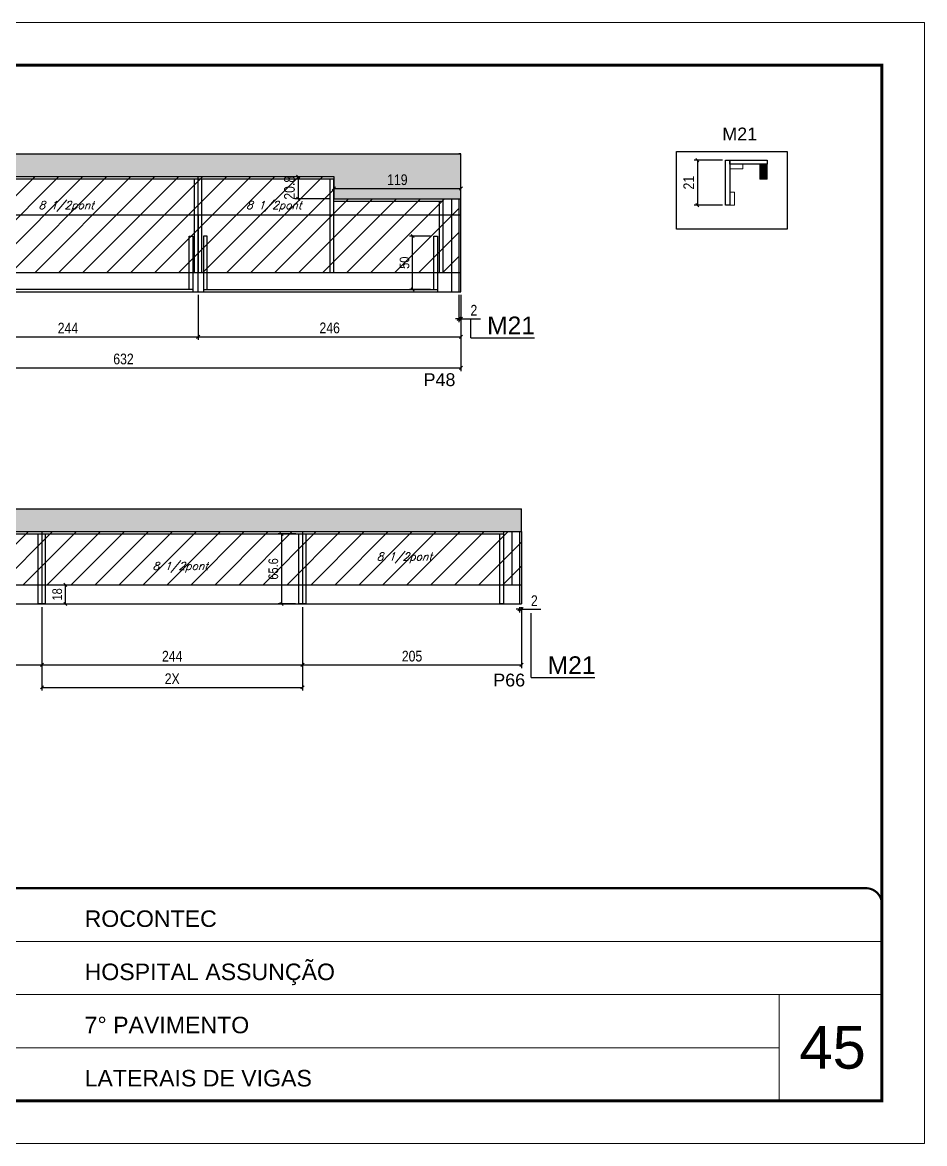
# Model space of a CAD drawing. Extents: x -20960 to -5926, y -2106 to 21915.
# Drawn here: x -11566 to -10722, y 8231 to 9281 of the extents above; entities that cross this region are included whole.
import ezdxf

# ---------------------------------------------------------------- set-up
doc = ezdxf.new("R2010")
doc.units = 0
doc.linetypes.add('CONTINUO', pattern=[0])
doc.linetypes.add('DASHED', pattern=[0.75, 0.5, -0.25])
for name, color, linetype in [('5', 5, 'Continuous'), ('COTA', 241, 'Continuous'), ('NOMENCLATURA', 7, 'Continuous'), ('Painéis', 200, 'Continuous'), ('Reaproveitamento', 251, 'Continuous'), ('SARR_2.2x7', 40, 'Continuous'), ('SARR_3.5x7', 81, 'Continuous'), ('texto', 7, 'Continuous')]:
    doc.layers.add(name, color=color, linetype=linetype)
for name, color, linetype, lineweight in [('CARIMBO', 255, 'Continuous', 9), ('Folhas', 255, 'Continuous', 9), ('Hachura', 251, 'Continuous', 9), ('Madeira', 126, 'Continuous', 18), ('Sarr 2.2x7', 40, 'Continuous', 9), ('SARRAFO DE PRESSAO', 251, 'DASHED', 9)]:
    doc.layers.add(name, color=color, linetype=linetype, lineweight=lineweight)
doc.styles.add('ARIAL', font='arial.ttf')
doc.styles.add('COTA TECNICA', font='techl___.ttf', dxfattribs={"height": 10})
doc.styles.add('COTA TECNICA-50', font='techl___.ttf', dxfattribs={"height": 9})
doc.styles.add('Romans', font='romans.shx')
doc.styles.get("Standard").update_dxf_attribs({"font": 'arial.ttf'})
doc.dimstyles.new('COTA PAINEL-50', dxfattribs={"dimtxt": 9, "dimasz": 3, "dimexe": 3, "dimexo": 3, "dimgap": 3, "dimtad": 1, "dimdec": 1, "dimzin": 12, "dimdsep": 46, "dimtxsty": 'COTA TECNICA-50', "dimblk1": 'OBLIQUE', "dimblk2": 'OBLIQUE', "dimsah": 1, "dimcen": 0.9, "dimclrd": 4, "dimclre": 4, "dimclrt": 240, "dimadec": 1, "dimazin": 3, "dimtfac": 1, "dimtdec": 1, "dimtmove": 0, "dimatfit": 3, "dimfxl": 1, "dimtolj": 1, "dimtzin": 12, "dimarcsym": 0})
doc.dimstyles.new('PAINEL', dxfattribs={"dimtxt": 10, "dimasz": 3, "dimexe": 3, "dimexo": 3, "dimgap": 3, "dimtad": 1, "dimdec": 1, "dimzin": 12, "dimdsep": 46, "dimtxsty": 'COTA TECNICA', "dimblk1": 'OBLIQUE', "dimblk2": 'OBLIQUE', "dimsah": 1, "dimcen": 0.9, "dimclrd": 4, "dimclre": 4, "dimclrt": 240, "dimadec": 1, "dimazin": 3, "dimtfac": 1, "dimtdec": 1, "dimtmove": 0, "dimatfit": 3, "dimfxl": 1, "dimtolj": 1, "dimtzin": 12, "dimarcsym": 0})
pattern_1 = [(45, (-4755, -1148.575), (-11.22532, 11.22532), [])]

# ---------------------------------------------------------------- blocks, each defined once
blk = doc.blocks.new('9999999999')
at = {"color": 30, "linetype": 'CONTINUO'}
for p, q in [((98564.6, 34379.6), (99584, 34379.6)), ((98564.6, 34329.8), (99488, 34329.8)), ((99584, 34329.8), (99488, 34329.8)), ((99488, 34329.8), (99488, 34230.2)), ((98564.6, 34280), (99488, 34280))]:
    blk.add_line(p, q, dxfattribs=at)
at = {"color": 30, "linetype": 'CONTINUO', "const_width": 2}
blk.add_lwpolyline([(99584, 34230.2), (99584, 34414.4, 0.414214), (99569, 34429.4), (98229, 34429.4, 0.414214), (98214, 34414.4), (98214, 34245.2, 0.414214), (98229, 34230.2), (99584, 34230.2)], format="xyb", dxfattribs=at)
at = {"layer": 'Folhas'}
blk.add_lwpolyline([(98139, 34190.2), (99624, 34190.2), (99624, 35240.2), (98139, 35240.2)], close=True, dxfattribs=at)
at = {"layer": 'Folhas', "color": 30, "const_width": 3}
blk.add_lwpolyline([(98214, 34230.2), (99584, 34230.2), (99584, 35200.2), (98214, 35200.2)], close=True, dxfattribs=at)
at = {"color": 7, "linetype": 'Continuous', "ltscale": 5, "style": 'ARIAL'}
for s, height, p in [('ROCONTEC', 15.48, (98837.7, 34393.1)), ('HOSPITAL ASSUNÇÃO', 15.483, (98837.7, 34343.3)), ('7° PAVIMENTO', 15.483, (98837.7, 34293.5)), ('LATERAIS DE VIGAS', 15.483, (98837.7, 34243.7))]:
    blk.add_text(s, height=height, dxfattribs=at).set_placement(p)
blk = doc.blocks.new('_Oblique')
at = {"color": 0, "linetype": 'ByBlock', "lineweight": -2}
blk.add_line((-0.5, -0.5), (0.5, 0.5), dxfattribs=at)
blk = doc.blocks.new('*D1449')
at = {"layer": 'COTA', "color": 4, "lineweight": -2, "ltscale": 25, "transparency": 16777216}
for p, q in [((-11158, 9025.8), (-11158, 9000.5)), ((-11156, 9025.8), (-11156, 9000.5)), ((-11158, 9003.5), (-11161, 9003.5)), ((-11158, 9003.5), (-11156, 9003.5)), ((-11156, 9003.5), (-11137.8, 9003.5))]:
    blk.add_line(p, q, dxfattribs=at)
at = {"layer": 'Defpoints', "color": 0, "ltscale": 25, "transparency": 16777216}
for p in [(-11158, 9028.8), (-11156, 9028.8), (-11156, 9003.5)]:
    blk.add_point(p, dxfattribs=at)
at = {"layer": 'COTA', "color": 4, "lineweight": -2, "ltscale": 25, "transparency": 16777216, "xscale": 3, "yscale": 3, "zscale": 3}
blk.add_blockref('_Oblique', (-11158, 9003.5), dxfattribs=at)
at = {"layer": 'COTA', "color": 4, "lineweight": -2, "ltscale": 25, "transparency": 16777216, "xscale": 3, "yscale": 3, "zscale": 3, "rotation": 180}
blk.add_blockref('_Oblique', (-11156, 9003.5), dxfattribs=at)
at = {"layer": 'COTA', "color": 240, "ltscale": 25, "transparency": 16777216, "insert": (-11143.9, 9011.5), "char_height": 10, "attachment_point": 5, "style": 'COTA TECNICA'}
blk.add_mtext('\\A1;2', dxfattribs=at)
blk = doc.blocks.new('*D1451')
at = {"layer": 'COTA', "color": 4, "lineweight": -2, "ltscale": 25, "transparency": 16777216}
for p, q in [((-11645.9, 9025.8), (-11645.9, 8983.7)), ((-11401.9, 9025.8), (-11401.9, 8983.7)), ((-11645.9, 8986.7), (-11401.9, 8986.7))]:
    blk.add_line(p, q, dxfattribs=at)
at = {"layer": 'Defpoints', "color": 0, "ltscale": 25, "transparency": 16777216}
for p in [(-11645.9, 9028.8), (-11401.9, 9028.8), (-11401.9, 8986.7)]:
    blk.add_point(p, dxfattribs=at)
at = {"layer": 'COTA', "color": 4, "lineweight": -2, "ltscale": 25, "transparency": 16777216, "xscale": 3, "yscale": 3, "zscale": 3, "rotation": 180}
blk.add_blockref('_Oblique', (-11645.9, 8986.7), dxfattribs=at)
at = {"layer": 'COTA', "color": 4, "lineweight": -2, "ltscale": 25, "transparency": 16777216, "xscale": 3, "yscale": 3, "zscale": 3}
blk.add_blockref('_Oblique', (-11401.9, 8986.7), dxfattribs=at)
at = {"layer": 'COTA', "color": 240, "ltscale": 25, "transparency": 16777216, "insert": (-11523.9, 8994.8), "char_height": 10, "attachment_point": 5, "style": 'COTA TECNICA'}
blk.add_mtext('\\A1;244', dxfattribs=at)
blk = doc.blocks.new('*D1452')
at = {"layer": 'COTA', "color": 4, "lineweight": -2, "ltscale": 25, "transparency": 16777216}
for p, q in [((-11401.9, 9025.8), (-11401.9, 8983.7)), ((-11156, 9025.8), (-11156, 8983.7)), ((-11401.9, 8986.7), (-11156, 8986.7))]:
    blk.add_line(p, q, dxfattribs=at)
at = {"layer": 'Defpoints', "color": 0, "ltscale": 25, "transparency": 16777216}
for p in [(-11401.9, 9028.8), (-11156, 9028.8), (-11156, 8986.7)]:
    blk.add_point(p, dxfattribs=at)
at = {"layer": 'COTA', "color": 4, "lineweight": -2, "ltscale": 25, "transparency": 16777216, "xscale": 3, "yscale": 3, "zscale": 3, "rotation": 180}
blk.add_blockref('_Oblique', (-11401.9, 8986.7), dxfattribs=at)
at = {"layer": 'COTA', "color": 4, "lineweight": -2, "ltscale": 25, "transparency": 16777216, "xscale": 3, "yscale": 3, "zscale": 3}
blk.add_blockref('_Oblique', (-11156, 8986.7), dxfattribs=at)
at = {"layer": 'COTA', "color": 240, "ltscale": 25, "transparency": 16777216, "insert": (-11278.9, 8994.9), "char_height": 10, "attachment_point": 5, "style": 'COTA TECNICA'}
blk.add_mtext('\\A1;246', dxfattribs=at)
blk = doc.blocks.new('*D1453')
at = {"layer": 'COTA', "color": 4, "lineweight": -2, "ltscale": 25, "transparency": 16777216}
for p, q in [((-11275, 9118.8), (-11275, 9128.6)), ((-11275, 9125.6), (-11156, 9125.6)), ((-11156, 9119.2), (-11156, 9128.6))]:
    blk.add_line(p, q, dxfattribs=at)
at = {"layer": 'Defpoints', "color": 0, "ltscale": 25, "transparency": 16777216}
for p in [(-11156, 9125.6), (-11275, 9115.8), (-11156, 9116.2)]:
    blk.add_point(p, dxfattribs=at)
at = {"layer": 'COTA', "color": 4, "lineweight": -2, "ltscale": 25, "transparency": 16777216, "xscale": 3, "yscale": 3, "zscale": 3, "rotation": 180}
blk.add_blockref('_Oblique', (-11275, 9125.6), dxfattribs=at)
at = {"layer": 'COTA', "color": 4, "lineweight": -2, "ltscale": 25, "transparency": 16777216, "xscale": 3, "yscale": 3, "zscale": 3}
blk.add_blockref('_Oblique', (-11156, 9125.6), dxfattribs=at)
at = {"layer": 'COTA', "color": 240, "ltscale": 25, "transparency": 16777216, "insert": (-11215.5, 9133.7), "char_height": 10, "attachment_point": 5, "style": 'COTA TECNICA'}
blk.add_mtext('\\A1;119', dxfattribs=at)
blk = doc.blocks.new('*D1454')
at = {"layer": 'COTA', "color": 4, "lineweight": -2, "ltscale": 25, "transparency": 16777216}
for p, q in [((-11792.3, 8733.4), (-11792.3, 8676.4)), ((-11548.2, 8733.4), (-11548.2, 8676.4)), ((-11792.3, 8679.4), (-11548.2, 8679.4))]:
    blk.add_line(p, q, dxfattribs=at)
at = {"layer": 'Defpoints', "color": 0, "ltscale": 25, "transparency": 16777216}
for p in [(-11792.3, 8736.4), (-11548.2, 8736.4), (-11548.2, 8679.4)]:
    blk.add_point(p, dxfattribs=at)
at = {"layer": 'COTA', "color": 4, "lineweight": -2, "ltscale": 25, "transparency": 16777216, "xscale": 3, "yscale": 3, "zscale": 3, "rotation": 180}
blk.add_blockref('_Oblique', (-11792.3, 8679.4), dxfattribs=at)
at = {"layer": 'COTA', "color": 4, "lineweight": -2, "ltscale": 25, "transparency": 16777216, "xscale": 3, "yscale": 3, "zscale": 3}
blk.add_blockref('_Oblique', (-11548.2, 8679.4), dxfattribs=at)
at = {"layer": 'COTA', "color": 240, "ltscale": 25, "transparency": 16777216, "insert": (-11670.3, 8687.5), "char_height": 10, "attachment_point": 5, "style": 'COTA TECNICA'}
blk.add_mtext('\\A1;244.1', dxfattribs=at)
blk = doc.blocks.new('*D1455')
at = {"layer": 'COTA', "color": 4, "lineweight": -2, "ltscale": 25, "transparency": 16777216}
for p, q in [((-11548.2, 8733.4), (-11548.2, 8676.4)), ((-11304.3, 8733.4), (-11304.3, 8676.4)), ((-11548.2, 8679.4), (-11304.3, 8679.4))]:
    blk.add_line(p, q, dxfattribs=at)
at = {"layer": 'Defpoints', "color": 0, "ltscale": 25, "transparency": 16777216}
for p in [(-11548.2, 8736.4), (-11304.3, 8736.4), (-11304.3, 8679.4)]:
    blk.add_point(p, dxfattribs=at)
at = {"layer": 'COTA', "color": 4, "lineweight": -2, "ltscale": 25, "transparency": 16777216, "xscale": 3, "yscale": 3, "zscale": 3, "rotation": 180}
blk.add_blockref('_Oblique', (-11548.2, 8679.4), dxfattribs=at)
at = {"layer": 'COTA', "color": 4, "lineweight": -2, "ltscale": 25, "transparency": 16777216, "xscale": 3, "yscale": 3, "zscale": 3}
blk.add_blockref('_Oblique', (-11304.3, 8679.4), dxfattribs=at)
at = {"layer": 'COTA', "color": 240, "ltscale": 25, "transparency": 16777216, "insert": (-11426.3, 8687.5), "char_height": 10, "attachment_point": 5, "style": 'COTA TECNICA'}
blk.add_mtext('\\A1;244', dxfattribs=at)
blk = doc.blocks.new('*D1700')
at = {"layer": 'Defpoints', "color": 0, "linetype": 'ByBlock', "transparency": 16777216}
for p in [(-10908.3, 9152), (-10934.7, 9110), (-10908.3, 9110)]:
    blk.add_point(p, dxfattribs=at)
at = {"layer": 'Sarr 2.2x7', "color": 4, "linetype": 'ByBlock', "lineweight": -2, "transparency": 16777216}
for p, q in [((-10911.3, 9152), (-10937.7, 9152)), ((-10934.7, 9152), (-10934.7, 9110)), ((-10911.3, 9110), (-10937.7, 9110))]:
    blk.add_line(p, q, dxfattribs=at)
at = {"layer": 'Sarr 2.2x7', "color": 4, "linetype": 'ByBlock', "lineweight": -2, "transparency": 16777216, "xscale": 3, "yscale": 3, "zscale": 3}
for p, rotation in [((-10934.7, 9152), 90), ((-10934.7, 9110), 270)]:
    blk.add_blockref('_Oblique', p, dxfattribs=dict(at, rotation=rotation))
at = {"layer": 'Sarr 2.2x7', "color": 240, "linetype": 'ByBlock', "transparency": 16777216, "insert": (-10942.8, 9131), "char_height": 10, "attachment_point": 5, "rotation": 90, "style": 'COTA TECNICA'}
blk.add_mtext('\\A1;21', dxfattribs=at)
blk = doc.blocks.new('*D1714')
at = {"layer": 'COTA', "color": 4, "lineweight": -2, "ltscale": 25, "transparency": 16777216}
for p, q in [((-11278, 9136.6), (-11311.4, 9136.6)), ((-11308.4, 9136.6), (-11308.4, 9115.8)), ((-11278, 9115.8), (-11311.4, 9115.8))]:
    blk.add_line(p, q, dxfattribs=at)
at = {"layer": 'Defpoints', "color": 0, "ltscale": 25, "transparency": 16777216}
for p in [(-11275, 9136.6), (-11308.4, 9115.8), (-11275, 9115.8)]:
    blk.add_point(p, dxfattribs=at)
at = {"layer": 'COTA', "color": 4, "lineweight": -2, "ltscale": 25, "transparency": 16777216, "xscale": 3, "yscale": 3, "zscale": 3}
for p, rotation in [((-11308.4, 9136.6), 90), ((-11308.4, 9115.8), 270)]:
    blk.add_blockref('_Oblique', p, dxfattribs=dict(at, rotation=rotation))
at = {"layer": 'COTA', "color": 240, "ltscale": 25, "transparency": 16777216, "insert": (-11316.5, 9126.2), "char_height": 10, "attachment_point": 5, "rotation": 90, "style": 'COTA TECNICA'}
blk.add_mtext('\\A1;20.8', dxfattribs=at)
blk = doc.blocks.new('*D1467')
at = {"layer": 'COTA', "color": 4, "lineweight": -2, "ltscale": 25, "transparency": 16777216}
for p, q in [((-11787.9, 9025.8), (-11787.9, 8954.6)), ((-11156, 9025.8), (-11156, 8954.6)), ((-11787.9, 8957.6), (-11156, 8957.6))]:
    blk.add_line(p, q, dxfattribs=at)
at = {"layer": 'Defpoints', "color": 0, "ltscale": 25, "transparency": 16777216}
for p in [(-11787.9, 9028.8), (-11156, 9028.8), (-11156, 8957.6)]:
    blk.add_point(p, dxfattribs=at)
at = {"layer": 'COTA', "color": 4, "lineweight": -2, "ltscale": 25, "transparency": 16777216, "xscale": 3, "yscale": 3, "zscale": 3, "rotation": 180}
blk.add_blockref('_Oblique', (-11787.9, 8957.6), dxfattribs=at)
at = {"layer": 'COTA', "color": 4, "lineweight": -2, "ltscale": 25, "transparency": 16777216, "xscale": 3, "yscale": 3, "zscale": 3}
blk.add_blockref('_Oblique', (-11156, 8957.6), dxfattribs=at)
at = {"layer": 'COTA', "color": 240, "ltscale": 25, "transparency": 16777216, "insert": (-11471.9, 8965.8), "char_height": 10, "attachment_point": 5, "style": 'COTA TECNICA'}
blk.add_mtext('\\A1;632', dxfattribs=at)
blk = doc.blocks.new('*D1468')
at = {"layer": 'COTA', "color": 4, "lineweight": -2, "ltscale": 25, "transparency": 16777216}
for p, q in [((-11548.2, 8733.4), (-11548.2, 8655.3)), ((-11304.3, 8733.4), (-11304.3, 8655.3)), ((-11548.2, 8658.3), (-11304.3, 8658.3))]:
    blk.add_line(p, q, dxfattribs=at)
at = {"layer": 'Defpoints', "color": 0, "ltscale": 25, "transparency": 16777216}
for p in [(-11548.2, 8736.4), (-11304.3, 8736.4), (-11304.3, 8658.3)]:
    blk.add_point(p, dxfattribs=at)
at = {"layer": 'COTA', "color": 4, "lineweight": -2, "ltscale": 25, "transparency": 16777216, "xscale": 3, "yscale": 3, "zscale": 3, "rotation": 180}
blk.add_blockref('_Oblique', (-11548.2, 8658.3), dxfattribs=at)
at = {"layer": 'COTA', "color": 4, "lineweight": -2, "ltscale": 25, "transparency": 16777216, "xscale": 3, "yscale": 3, "zscale": 3}
blk.add_blockref('_Oblique', (-11304.3, 8658.3), dxfattribs=at)
at = {"layer": 'COTA', "color": 240, "ltscale": 25, "transparency": 16777216, "insert": (-11426.3, 8666.4), "char_height": 10, "attachment_point": 5, "style": 'COTA TECNICA'}
blk.add_mtext('\\A1;2X', dxfattribs=at)
blk = doc.blocks.new('*D1469')
at = {"layer": 'COTA', "color": 4, "lineweight": -2, "ltscale": 25, "transparency": 16777216}
for p, q in [((-11304.3, 8733.4), (-11304.3, 8676.4)), ((-11099.3, 8733.4), (-11099.3, 8676.4)), ((-11304.3, 8679.4), (-11099.3, 8679.4))]:
    blk.add_line(p, q, dxfattribs=at)
at = {"layer": 'Defpoints', "color": 0, "ltscale": 25, "transparency": 16777216}
for p in [(-11304.3, 8736.4), (-11099.3, 8736.4), (-11099.3, 8679.4)]:
    blk.add_point(p, dxfattribs=at)
at = {"layer": 'COTA', "color": 4, "lineweight": -2, "ltscale": 25, "transparency": 16777216, "xscale": 3, "yscale": 3, "zscale": 3, "rotation": 180}
blk.add_blockref('_Oblique', (-11304.3, 8679.4), dxfattribs=at)
at = {"layer": 'COTA', "color": 4, "lineweight": -2, "ltscale": 25, "transparency": 16777216, "xscale": 3, "yscale": 3, "zscale": 3}
blk.add_blockref('_Oblique', (-11099.3, 8679.4), dxfattribs=at)
at = {"layer": 'COTA', "color": 240, "ltscale": 25, "transparency": 16777216, "insert": (-11201.8, 8687.5), "char_height": 10, "attachment_point": 5, "style": 'COTA TECNICA'}
blk.add_mtext('\\A1;205', dxfattribs=at)
blk = doc.blocks.new('*D1470')
at = {"layer": 'COTA', "color": 4, "lineweight": -2, "ltscale": 25, "transparency": 16777216}
for p, q in [((-11101.3, 8731.5), (-11104.3, 8731.5)), ((-11101.3, 8733.4), (-11101.3, 8728.5)), ((-11101.3, 8731.5), (-11099.3, 8731.5)), ((-11099.3, 8733.4), (-11099.3, 8728.5)), ((-11099.3, 8731.5), (-11081.2, 8731.5))]:
    blk.add_line(p, q, dxfattribs=at)
at = {"layer": 'Defpoints', "color": 0, "ltscale": 25, "transparency": 16777216}
for p in [(-11101.3, 8736.4), (-11099.3, 8736.4), (-11099.3, 8731.5)]:
    blk.add_point(p, dxfattribs=at)
at = {"layer": 'COTA', "color": 4, "lineweight": -2, "ltscale": 25, "transparency": 16777216, "xscale": 3, "yscale": 3, "zscale": 3}
blk.add_blockref('_Oblique', (-11101.3, 8731.5), dxfattribs=at)
at = {"layer": 'COTA', "color": 4, "lineweight": -2, "ltscale": 25, "transparency": 16777216, "xscale": 3, "yscale": 3, "zscale": 3, "rotation": 180}
blk.add_blockref('_Oblique', (-11099.3, 8731.5), dxfattribs=at)
at = {"layer": 'COTA', "color": 240, "ltscale": 25, "transparency": 16777216, "insert": (-11087.3, 8739.5), "char_height": 10, "attachment_point": 5, "style": 'COTA TECNICA'}
blk.add_mtext('\\A1;2', dxfattribs=at)
blk = doc.blocks.new('*D1720')
at = {"layer": 'COTA', "color": 4, "lineweight": -2, "transparency": 16777216}
for p, q in [((-11541.7, 8754.4), (-11523.3, 8754.4)), ((-11526.3, 8736.4), (-11526.3, 8754.4)), ((-11541.7, 8736.4), (-11523.3, 8736.4))]:
    blk.add_line(p, q, dxfattribs=at)
at = {"layer": 'Defpoints', "color": 0, "transparency": 16777216}
for p in [(-11544.7, 8754.4), (-11526.3, 8754.4), (-11544.7, 8736.4)]:
    blk.add_point(p, dxfattribs=at)
at = {"layer": 'COTA', "color": 4, "lineweight": -2, "transparency": 16777216, "xscale": 3, "yscale": 3, "zscale": 3}
for p, rotation in [((-11526.3, 8754.4), 90), ((-11526.3, 8736.4), 270)]:
    blk.add_blockref('_Oblique', p, dxfattribs=dict(at, rotation=rotation))
at = {"layer": 'COTA', "color": 240, "transparency": 16777216, "insert": (-11533.9, 8745.4), "char_height": 9, "attachment_point": 5, "rotation": 90, "style": 'COTA TECNICA-50'}
blk.add_mtext('\\A1;18', dxfattribs=at)
blk = doc.blocks.new('*D1721')
at = {"layer": 'COTA', "color": 4, "lineweight": -2, "transparency": 16777216}
for p, q in [((-11310.7, 8802), (-11327, 8802)), ((-11324, 8802), (-11324, 8736.4)), ((-11310.8, 8736.4), (-11327, 8736.4))]:
    blk.add_line(p, q, dxfattribs=at)
at = {"layer": 'Defpoints', "color": 0, "transparency": 16777216}
for p in [(-11307.7, 8802), (-11324, 8736.4), (-11307.8, 8736.4)]:
    blk.add_point(p, dxfattribs=at)
at = {"layer": 'COTA', "color": 4, "lineweight": -2, "transparency": 16777216, "xscale": 3, "yscale": 3, "zscale": 3}
for p, rotation in [((-11324, 8802), 90), ((-11324, 8736.4), 270)]:
    blk.add_blockref('_Oblique', p, dxfattribs=dict(at, rotation=rotation))
at = {"layer": 'COTA', "color": 240, "transparency": 16777216, "insert": (-11331.6, 8769.2), "char_height": 9, "attachment_point": 5, "rotation": 90, "style": 'COTA TECNICA-50'}
blk.add_mtext('\\A1;65.6', dxfattribs=at)
blk = doc.blocks.new('*D1748')
at = {"layer": 'COTA', "color": 4, "lineweight": -2, "transparency": 16777216}
for p, q in [((-11184.4, 9081), (-11204.2, 9081)), ((-11201.2, 9031), (-11201.2, 9081)), ((-11184.4, 9031), (-11204.2, 9031))]:
    blk.add_line(p, q, dxfattribs=at)
at = {"layer": 'Defpoints', "color": 0, "transparency": 16777216}
for p in [(-11201.2, 9081), (-11181.4, 9081), (-11181.4, 9031)]:
    blk.add_point(p, dxfattribs=at)
at = {"layer": 'COTA', "color": 4, "lineweight": -2, "transparency": 16777216, "xscale": 3, "yscale": 3, "zscale": 3}
for p, rotation in [((-11201.2, 9081), 90), ((-11201.2, 9031), 270)]:
    blk.add_blockref('_Oblique', p, dxfattribs=dict(at, rotation=rotation))
at = {"layer": 'COTA', "color": 240, "transparency": 16777216, "insert": (-11208.8, 9056), "char_height": 9, "attachment_point": 5, "rotation": 90, "style": 'COTA TECNICA-50'}
blk.add_mtext('\\A1;50', dxfattribs=at)

msp = doc.modelspace()

# ---------------------------------------------------------------- hatches: boundary and pattern name
at = {"layer": 'COTA', "linetype": 'ByBlock'}
h = msp.add_hatch(dxfattribs=at)
h.set_pattern_fill('AR-CONC', color=256, scale=0.03)
h.set_pattern_definition([(50, (-149344.2897, -21759.247), (5.46554007, -0.47817257), [0.5715, -6.2865]), (355, (-149344.2897, -21759.247), (-1.05730264, 5.73170536), [0.4572, -5.02921753]), (100.4514447, (-149343.834, -21759.287), (4.40823741, 5.25353256), [0.48570026, -5.34270734]), (46.1842, (-149344.29, -21757.723), (8.13237123, -1.26126984), [0.85725, -9.42975]), (96.6355576, (-149343.612, -21757.828), (7.122124, 7.42278374), [0.7285507, -8.01406824]), (351.184151, (-149344.29, -21757.723), (7.122124, 7.42278374), [0.685799, -7.54379196]), (21, (-149343.5277, -21758.104), (4.54843174, -3.06795595), [0.5715, -6.2865]), (326, (-149343.5277, -21758.104), (1.85406085, 5.52563898), [0.4572, -5.0292]), (71.451445, (-149343.1487, -21758.36), (6.40249258, 2.45768307), [0.48570026, -5.34269813]), (37.5, (-149344.2897, -21759.2472), (0.092658098, 2.536651166), [0, -4.96824, 0, -5.1054, 0, -5.04825]), (7.5, (-149344.2897, -21759.2472), (2.004589875, 3.005417245), [0, -2.91084, 0, -4.85394, 0, -1.92405]), (327.5, (-149345.989, -21759.2472), (4.067717855, -0.17186232), [0, -1.905, 0, -5.9436, 0, -7.8867]), (317.5, (-149346.751, -21759.247), (4.44387544, 0.76279473), [0, -2.4765, 0, -3.94716, 0, -5.6007])])
h.paths.add_polyline_path([(-11155.95, 9157.84), (-11274.95, 9157.84), (-11787.91, 9157.84), (-11787.91, 9136.64), (-11274.95, 9136.64), (-11274.95, 9115.84), (-11155.95, 9115.84)])
h.paths.add_polyline_path([(-11306.71, 9109.53), (-11306.71, 9143.47), (-11327.3, 9143.47), (-11327.3, 9109.53)], flags=9)
h = msp.add_hatch(dxfattribs=at)
h.set_pattern_fill('AR-CONC', color=256, scale=0.03)
h.set_pattern_definition([(50, (-4755, -1202.862), (5.46554, -0.4781726), [0.5715, -6.2865]), (355, (-4755, -1202.862), (-1.0573026, 5.7317054), [0.4572, -5.0292175]), (100.451445, (-4754.5445, -1202.902), (4.4082374, 5.2535326), [0.4857003, -5.3427073]), (46.1842, (-4755, -1201.338), (8.1323712, -1.26127), [0.85725, -9.42975]), (96.63556, (-4754.322, -1201.443), (7.122124, 7.4227837), [0.7285507, -8.014068]), (351.18415, (-4755, -1201.338), (7.122124, 7.422784), [0.685799, -7.543792]), (21, (-4754.238, -1201.719), (4.5484317, -3.067956), [0.5715, -6.2865]), (326, (-4754.238, -1201.719), (1.8540609, 5.525639), [0.4572, -5.0292]), (71.451445, (-4753.859, -1201.9747), (6.4024926, 2.457683), [0.4857003, -5.3426981]), (37.5, (-4755, -1202.862), (0.0926581, 2.53665117), [0, -4.96824, 0, -5.1054, 0, -5.04825]), (7.5, (-4755, -1202.862), (2.0045899, 3.00541724), [0, -2.91084, 0, -4.85394, 0, -1.92405]), (327.5, (-4756.6993, -1202.862), (4.06771786, -0.17186232), [0, -1.905, 0, -5.9436, 0, -7.8867]), (317.5, (-4757.4613, -1202.862), (4.4438754, 0.7627947), [0, -2.4765, 0, -3.94716, 0, -5.6007])])
h.paths.add_polyline_path([(-11099.32, 8825.44), (-11792.3, 8825.44), (-11792.3, 8783.44), (-11673.3, 8783.44), (-11673.3, 8802.04), (-11673.3, 8804.24), (-11673.3, 8804.24), (-11673.3, 8804.24), (-11525.22, 8804.24), (-11099.32, 8804.24)])
h.paths.add_polyline_path([(-11641.1, 8778.8), (-11641.1, 8809.34), (-11659.63, 8809.34), (-11659.63, 8778.8)], flags=9)
h.paths.add_polyline_path([(-11743.32, 8788.33), (-11722.79, 8788.33), (-11722.79, 8806.85), (-11743.32, 8806.85)], flags=24)
at = {"layer": 'Hachura', "ltscale": 25}
h = msp.add_hatch(dxfattribs=at)
h.set_pattern_fill('ANSI31', color=256, scale=5)
h.set_pattern_definition([(45, (144.287, -1222.857), (-11.22532, 11.22532), [])])
h.paths.add_polyline_path([(-11673.3, 8783.44), (-11792.3, 8783.44), (-11792.3, 8754.44), (-11099.32, 8754.44), (-11099.32, 8804.24), (-11673.3, 8804.24), (-11673.3, 8802.04)])
at = {"layer": 'Madeira'}
h = msp.add_hatch(dxfattribs=at)
h.set_pattern_fill('ANSI31', color=256, scale=0.2, angle=270, style=0)
h.set_pattern_definition([(315, (5696.7189, -4199.7472), (0.449012806, 0.449012806), [])])
h.paths.add_polyline_path([(-10869.3, 9148.38), (-10876.3, 9148.38), (-10876.3, 9134.38), (-10869.3, 9134.38)])
at = {"layer": 'Reaproveitamento', "transparency": 33554684}
h = msp.add_hatch(dxfattribs=at)
h.set_pattern_fill('ANSI31', color=256, scale=5)
h.set_pattern_definition(pattern_1)
h.paths.add_polyline_path([(-11401.91, 9046.84), (-11401.91, 9136.64), (-11645.91, 9136.64), (-11645.91, 9046.84)])
h = msp.add_hatch(dxfattribs=at)
h.set_pattern_fill('ANSI31', color=256, scale=5)
h.set_pattern_definition(pattern_1)
h.paths.add_polyline_path([(-11157.95, 9115.84), (-11274.95, 9115.84), (-11274.95, 9136.64), (-11401.91, 9136.64), (-11401.91, 9046.84), (-11157.95, 9046.84)])

# ---------------------------------------------------------------- linework, layer by layer
at = {"linetype": 'ByBlock'}
msp.add_lwpolyline([(-10954.21, 9160.14), (-10850.77, 9160.14), (-10850.77, 9087.52), (-10954.21, 9087.52)], close=True, dxfattribs=at)
at = {"layer": 'COTA', "linetype": 'ByBlock'}
for p, q in [((-11787.91, 9157.84), (-11274.95, 9157.84)), ((-11274.95, 9157.84), (-11155.95, 9157.84)), ((-11155.95, 9115.84), (-11155.95, 9157.84)), ((-11792.3, 8825.44), (-11099.32, 8825.44)), ((-11099.32, 8804.24), (-11099.32, 8825.44))]:
    msp.add_line(p, q, dxfattribs=at)
at = {"layer": 'Madeira'}
msp.add_lwpolyline([(-10869.3, 9148.38), (-10876.3, 9148.38), (-10876.3, 9134.38), (-10869.3, 9134.38)], close=True, dxfattribs=at)
at = {"layer": 'NOMENCLATURA', "linetype": 'Continuous'}
for p, q in [((-11146.89, 8985.71), (-11146.89, 9003.47)), ((-11146.89, 8985.71), (-11087.2, 8985.71)), ((-11090.26, 8667.51), (-11090.26, 8727.86)), ((-11090.26, 8667.51), (-11030.57, 8667.51))]:
    msp.add_line(p, q, dxfattribs=at)
at = {"layer": 'Painéis'}
for p, q in [((-11155.95, 9157.84), (-11157.95, 9157.84)), ((-11787.91, 9136.64), (-11274.95, 9136.64)), ((-11401.91, 9028.84), (-11401.91, 9136.64)), ((-11274.95, 9136.64), (-11274.95, 9115.84)), ((-11274.95, 9115.84), (-11155.95, 9115.84)), ((-11157.95, 9115.84), (-11157.95, 9028.84)), ((-11155.95, 9028.84), (-11155.95, 9115.84)), ((-11787.91, 9100.84), (-11155.95, 9100.84)), ((-11787.91, 9046.84), (-11155.95, 9046.84)), ((-11787.91, 9028.84), (-11155.95, 9028.84)), ((-11673.3, 8804.24), (-11525.22, 8804.24)), ((-11548.2, 8804.24), (-11548.2, 8736.44)), ((-11525.22, 8804.24), (-11099.32, 8804.24)), ((-11525.22, 8804.24), (-11525.22, 8804.24)), ((-11304.3, 8804.24), (-11304.3, 8754.44)), ((-11101.32, 8804.24), (-11101.32, 8736.44)), ((-11099.32, 8804.24), (-11099.32, 8736.44)), ((-11792.3, 8754.44), (-11099.32, 8754.44)), ((-11792.3, 8736.44), (-11099.32, 8736.44))]:
    msp.add_line(p, q, dxfattribs=at)
msp.add_lwpolyline([(-10904.26, 9109.99), (-10908.26, 9109.99), (-10908.26, 9151.99), (-10904.26, 9151.99)], close=True, dxfattribs=at)
at = {"layer": 'Painéis', "linetype": 'ByBlock'}
msp.add_lwpolyline([(-10904.26, 9151.99), (-10869.32, 9151.99), (-10869.32, 9148.39), (-10904.26, 9148.39), (-10904.26, 9151.99)], dxfattribs=at)
at = {"layer": 'Sarr 2.2x7', "linetype": 'ByBlock'}
for points in [[(-10904.26, 9148.39), (-10892.26, 9148.39), (-10892.26, 9143.99), (-10904.26, 9143.99), (-10904.26, 9148.39)], [(-10904.26, 9109.99), (-10904.26, 9121.99), (-10899.86, 9121.99), (-10899.86, 9109.99), (-10904.26, 9109.99)]]:
    msp.add_lwpolyline(points, dxfattribs=at)
at = {"layer": 'SARR_2.2x7', "linetype": 'Continuous'}
for p, q in [((-11645.91, 9134.44), (-11401.91, 9134.44)), ((-11401.91, 9134.44), (-11274.95, 9134.44)), ((-11164.95, 9115.84), (-11164.95, 9100.84)), ((-11274.95, 9113.64), (-11172.95, 9113.64)), ((-11164.95, 9100.84), (-11164.95, 9046.84)), ((-11673.3, 8802.04), (-11548.2, 8802.04)), ((-11548.2, 8802.04), (-11304.3, 8802.04)), ((-11304.3, 8802.04), (-11116.32, 8802.04)), ((-11108.32, 8804.24), (-11108.32, 8775.64)), ((-11108.32, 8804.24), (-11108.32, 8754.44))]:
    msp.add_line(p, q, dxfattribs=at)
at = {"layer": 'SARR_2.2x7', "linetype": 'Continuous', "ltscale": 50}
for p, q in [((-11164.95, 9046.84), (-11164.95, 9028.84)), ((-11406.91, 9031.04), (-11641.01, 9031.04)), ((-11396.95, 9031.04), (-11177.9, 9031.04))]:
    msp.add_line(p, q, dxfattribs=at)
at = {"layer": 'SARR_3.5x7'}
for p, q in [((-11405.36, 9046.84), (-11405.36, 9134.44)), ((-11398.46, 9046.84), (-11398.46, 9134.44)), ((-11278.45, 9046.84), (-11278.45, 9134.44)), ((-11274.95, 9046.84), (-11274.95, 9134.44)), ((-11172.95, 9115.84), (-11172.95, 9046.84)), ((-11176.45, 9113.64), (-11176.45, 9046.84)), ((-11401.91, 9100.84), (-11401.91, 9046.84)), ((-11405.36, 9046.84), (-11398.46, 9046.84)), ((-11278.45, 9046.84), (-11274.95, 9046.84)), ((-11176.45, 9046.84), (-11172.95, 9046.84)), ((-11551.65, 8736.44), (-11551.65, 8802.04)), ((-11544.75, 8736.44), (-11544.75, 8802.04)), ((-11307.75, 8736.44), (-11307.75, 8802.04)), ((-11300.85, 8736.44), (-11300.85, 8802.04)), ((-11119.82, 8802.04), (-11119.82, 8736.44)), ((-11116.32, 8804.24), (-11116.32, 8736.44)), ((-11548.2, 8754.44), (-11548.25, 8736.44)), ((-11304.3, 8754.44), (-11304.35, 8736.44)), ((-11548.15, 8736.44), (-11551.65, 8736.44)), ((-11544.75, 8736.44), (-11548.25, 8736.44)), ((-11304.35, 8736.44), (-11307.85, 8736.44)), ((-11300.85, 8736.44), (-11304.35, 8736.44)), ((-11116.32, 8736.44), (-11119.82, 8736.44))]:
    msp.add_line(p, q, dxfattribs=at)
for points in [[(-11410.41, 9031.04), (-11410.41, 9081.04), (-11406.91, 9081.04), (-11406.91, 9028.84)], [(-11393.45, 9031.04), (-11393.45, 9081.04), (-11396.95, 9081.04), (-11396.95, 9028.84)], [(-11181.4, 9031.04), (-11181.4, 9081.04), (-11177.9, 9081.04), (-11177.9, 9028.84)]]:
    msp.add_lwpolyline(points, dxfattribs=at)

# ---------------------------------------------------------------- block references
at = {"layer": 'SARRAFO DE PRESSAO', "color": 6, "linetype": 'ByBlock'}
msp.add_blockref('9999999999', (-110345.98, -25959.14), dxfattribs=at)

# ---------------------------------------------------------------- texts
at = {"layer": '5', "color": 7, "linetype": 'Continuous'}
msp.add_text('M21', height=12, rotation=359.99996, dxfattribs=at).set_placement((-10911.37, 9170.58))
at = {"layer": '5', "linetype": 'Continuous'}
for s, p in [('P48', (-11191.01, 8940.48)), ('P66', (-11125.76, 8659.18))]:
    msp.add_text(s, height=12, rotation=0.00004, dxfattribs=at).set_placement(p)
at = {"layer": 'CARIMBO', "style": 'ARIAL'}
msp.add_text('45', height=40, dxfattribs=at).set_placement((-10839.14, 8301.21))
at = {"layer": 'NOMENCLATURA', "linetype": 'Continuous'}
for p in [(-11131.5, 8989.08), (-11074.86, 8670.88)]:
    msp.add_text('M21', height=16.5, rotation=0, dxfattribs=at).set_placement(p)
at = {"layer": 'texto', "color": 2, "char_height": 7.2737, "attachment_point": 5, "style": 'Romans'}
for insert in [(-11525.47, 9108.75), (-11331.11, 9108.75), (-11208.9, 8779.63), (-11418.75, 8770.86)]:
    msp.add_mtext('{\\Q19;\\C256;8 1/2pont}', dxfattribs=dict(at, insert=insert))

# ---------------------------------------------------------------- dimensions: what is measured, and where the dimension line sits
at = {"layer": 'COTA', "ltscale": 25}
dim = msp.add_linear_dim(base=(-11308.41, 9115.84), p1=(-11274.95, 9136.64), p2=(-11274.95, 9115.84), angle=90, dimstyle='PAINEL', dxfattribs=at)
dim.commit()
dim.dimension.update_dxf_attribs({"geometry": '*D1714', "text_midpoint": (-11308.41, 9126.24), "dimtype": 160})
for base, p1, p2, picture, middle in [((-11155.95, 9125.56), (-11274.95, 9115.84), (-11155.95, 9116.22), '*D1453', (-11215.45, 9133.65)), ((-11155.95, 8957.62), (-11787.91, 9028.84), (-11155.95, 9028.84), '*D1467', (-11471.93, 8965.84)), ((-11155.95, 9003.47), (-11157.95, 9028.84), (-11155.95, 9028.84), '*D1449', (-11143.89, 9011.47)), ((-11548.2457429, 8679.3797061), (-11792.2957433, 8736.4410684), (-11548.2457429, 8736.4410635), '*D1454', (-11670.2707431, 8687.4528055)), ((-11099.32, 8679.38), (-11304.3, 8736.44), (-11099.32, 8736.44), '*D1469', (-11201.81, 8687.49)), ((-11099.32, 8731.48), (-11101.32, 8736.44), (-11099.32, 8736.44), '*D1470', (-11087.26, 8739.48))]:
    dim = msp.add_linear_dim(base=base, p1=p1, p2=p2, dimstyle='PAINEL', dxfattribs=at)
    dim.commit()
    dim.dimension.update_dxf_attribs({"geometry": picture, "text_midpoint": middle})
at = {"layer": 'COTA'}
for base, p1, p2, picture, middle in [((-11201.16, 9081.04), (-11181.4, 9031.04), (-11181.4, 9081.04), '*D1748', (-11208.75, 9056.04)), ((-11323.99, 8736.44), (-11307.75, 8802.04), (-11307.85, 8736.44), '*D1721', (-11331.59, 8769.24)), ((-11526.29, 8754.44), (-11544.75, 8736.44), (-11544.75, 8754.44), '*D1720', (-11533.87, 8745.44))]:
    dim = msp.add_linear_dim(base=base, p1=p1, p2=p2, angle=90, dimstyle='COTA PAINEL-50', dxfattribs=at)
    dim.commit()
    dim.dimension.update_dxf_attribs({"geometry": picture, "text_midpoint": middle})
at = {"layer": 'COTA', "ltscale": 25}
dim = msp.add_linear_dim(base=(-11401.91, 8986.75), p1=(-11645.91, 9028.84), p2=(-11401.91, 9028.84), dimstyle='PAINEL', dxfattribs=at)
dim.commit()
dim.dimension.update_dxf_attribs({"geometry": '*D1451', "text_midpoint": (-11523.91, 8986.75), "dimtype": 160})
for base, p1, p2, picture, middle in [((-11155.95, 8986.75), (-11401.91, 9028.84), (-11155.95, 9028.84), '*D1452', (-11278.93, 8994.85)), ((-11304.295739, 8679.379706), (-11548.245743, 8736.441064), (-11304.295739, 8736.441067), '*D1455', (-11426.270741, 8687.452806))]:
    dim = msp.add_linear_dim(base=base, p1=p1, p2=p2, dimstyle='PAINEL', override={"dimtmove": 1}, dxfattribs=at)
    dim.commit()
    dim.dimension.update_dxf_attribs({"geometry": picture, "text_midpoint": middle})
dim = msp.add_linear_dim(base=(-11304.3, 8658.32), p1=(-11548.25, 8736.44), p2=(-11304.3, 8736.44), text='2X', dimstyle='PAINEL', dxfattribs=at)
dim.commit()
dim.dimension.update_dxf_attribs({"geometry": '*D1468', "text_midpoint": (-11426.27, 8666.38)})
at = {"layer": 'Sarr 2.2x7', "linetype": 'ByBlock'}
dim = msp.add_linear_dim(base=(-10934.7, 9109.99), p1=(-10908.26, 9151.99), p2=(-10908.26, 9109.99), angle=90, dimstyle='PAINEL', override={"dimlfac": 0.5}, dxfattribs=at)
dim.commit()
dim.dimension.update_dxf_attribs({"geometry": '*D1700', "text_midpoint": (-10942.76, 9130.99)})

doc.saveas('drawing.dxf')
